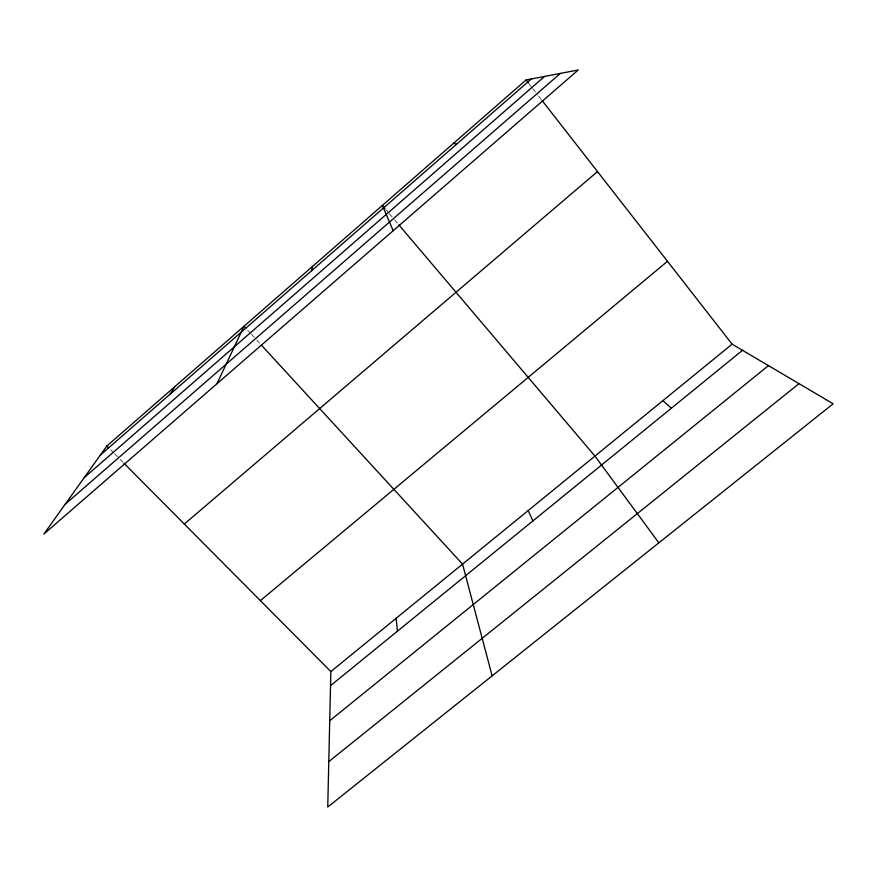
<?xml version="1.0" encoding="UTF-8"?>
<svg xmlns="http://www.w3.org/2000/svg" width="877" height="877" viewBox="0 0 877 877"><rect width="100%" height="100%" fill="white"/><g stroke="black" fill="none" stroke-linecap="round" stroke-linejoin="round"><path stroke-width="0.66" stroke-dasharray="4.38 3.29" d="M110.645 449.879L113.517 452.773M114.47 453.727L119.25 458.539M120.204 459.504L123.076 462.398M247.687 330.19L250.416 333.172M251.326 334.159L255.887 339.125M256.797 340.112L259.526 343.093M385.825 209.537L388.434 212.596M389.3 213.626L393.63 218.735M394.497 219.754L397.972 223.843M529.412 84.302L531.944 87.536M532.777 88.61L537.831 95.089M538.675 96.163L541.197 99.397"/><path stroke-width="1.32" d="M124.03 463.352L330.848 671.563L327.746 807.015L833.15 403.793L732.109 344.168L542.041 100.482M311.675 270.653L312.552 266.4M216.915 383.786L244.036 326.222L245.856 328.206M170.127 394.179L174.775 386.702M106.819 446.031L43.85 534.082L578.239 69.985L526.057 79.982L106.819 446.031L108.737 447.961M100.373 455.053L531.319 78.974M84.236 477.614L544.584 76.431M65.194 504.231L560.359 73.416M184.302 524.029L597.5 171.585M260.381 600.613L667.474 261.302M330.848 671.563L732.109 344.168M330.53 685.661L742.501 350.307M329.73 720.719L768.46 365.621M328.787 761.642L799.002 383.644M453.519 143.313L456.665 144.135M662.913 400.625L671.376 408.2M261.357 345.078L462.541 564.108L492.129 675.871M384.959 208.518L382.361 205.448L393.181 230.706M398.838 224.863L594.946 456.084L658.857 542.841M526.057 79.982L528.579 83.216M528.162 510.578L532.964 520.872M396.108 618.307L397.456 631.188"/></g></svg>
